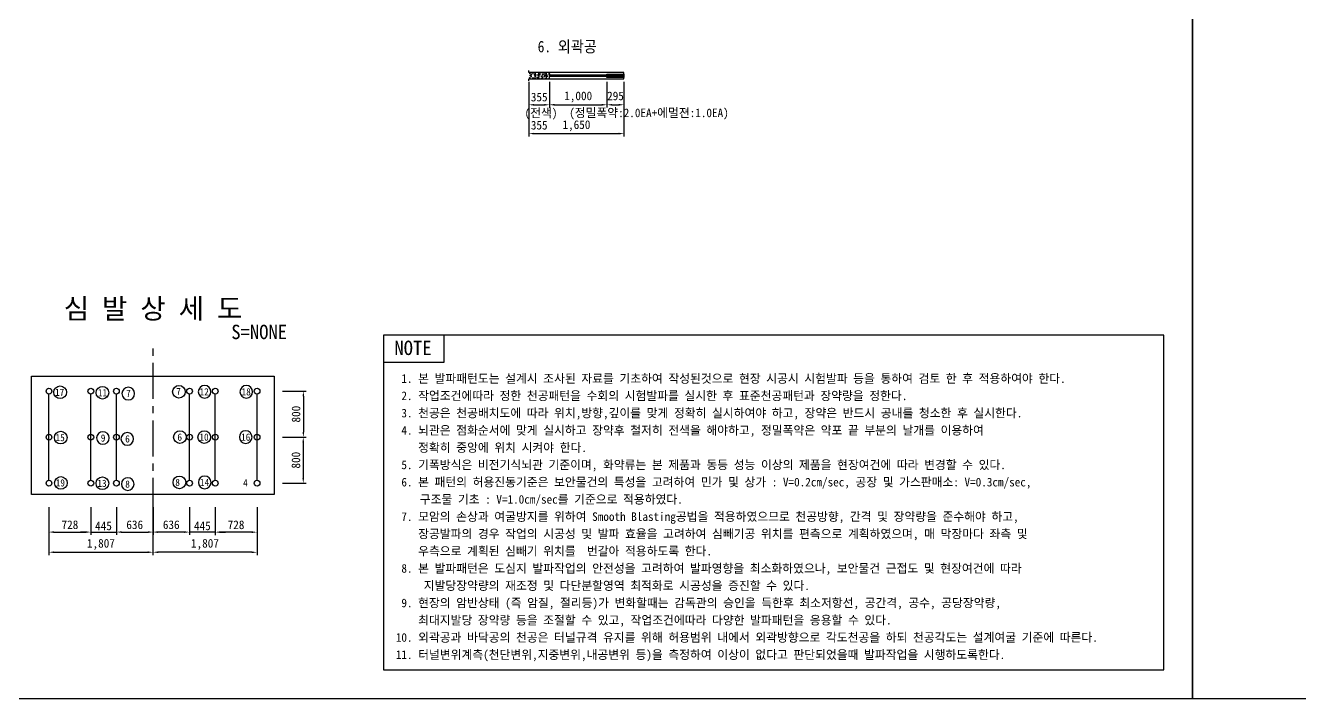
# Model space of a CAD drawing. Header units: millimetres. Extents: x -114429 to 52969, y -22900 to 28700.
# Drawn here: x -19021 to 3110, y -22900 to -11201 of the extents above; entities that cross this region are included whole.
import ezdxf
from ezdxf.enums import TextEntityAlignment as Align

# ---------------------------------------------------------------- set-up
doc = ezdxf.new("R2010")
doc.units = ezdxf.units.MM
doc.header["$LTSCALE"] = 500
doc.header["$PDMODE"] = 1
doc.linetypes.add('A-CENTR01', pattern=[2, 1.25, -0.25, 0.25, -0.25])
for name, color, linetype in [('CS-BLST', 4, 'Continuous'), ('CS-BLST-LIN1', 2, 'Continuous'), ('CS-BLST-PATT', 1, 'Continuous'), ('CS-BLST-TEX2', 3, 'Continuous'), ('CS-BLST-TEX3', 3, 'Continuous'), ('CS-CNTL', 1, 'A-CENTR01'), ('CS-DIMS', 1, 'Continuous'), ('CS-EXCV', 3, 'E-DIGLN01'), ('CS-LEAL', 1, 'Continuous'), ('CS-MISC', 2, 'Continuous'), ('CS-NOTE', 3, 'Continuous'), ('CS-SYMB', 2, 'Continuous'), ('CS-TABL', 3, 'Continuous'), ('CS-TEX1', 6, 'Continuous'), ('CS-TEX3', 6, 'Continuous'), ('CS-TEXT', 3, 'Continuous'), ('CX-PAPR', 2, 'Continuous')]:
    doc.layers.add(name, color=color, linetype=linetype)
doc.styles.add('굴림체', font='')
doc.styles.get('굴림체').set_extended_font_data('GulimChe')
doc.linetypes.add('E-DIGLN01', pattern='A,0.9,-0.2,[19,kscals.shx,S=0.1,R=180,X=0,Y=0],0.9', length=2)
doc.dimstyles.new('DIM01-50', dxfattribs={"dimscale": 50, "dimtxt": 3, "dimasz": 1.8, "dimexe": 1, "dimexo": 1, "dimgap": 1, "dimtad": 1, "dimdec": 0, "dimzin": 9, "dimdsep": 46, "dimlunit": 6, "dimtxsty": '굴림체', "dimcen": 2.5, "dimclrt": 3, "dimadec": 4, "dimazin": 0, "dimtfac": 1, "dimtdec": 0, "dimtmove": 2, "dimatfit": 3, "dimfxl": 1, "dimtolj": 1, "dimtzin": 0, "dimarcsym": 0})

# ---------------------------------------------------------------- blocks, each defined once
blk = doc.blocks.new('*D594')
at = {"layer": 'CS-DIMS', "color": 0, "lineweight": -2, "ltscale": 30, "transparency": 16777216}
for p, q in [((-10275, -12181), (-10275, -13131)), ((-8625, -12181), (-8625, -13131)), ((-10185, -13081), (-8715, -13081))]:
    blk.add_line(p, q, dxfattribs=at)
at = {"layer": 'CS-DIMS', "color": 0, "ltscale": 30, "transparency": 16777216}
for points in [[(-10185, -13066), (-10185, -13096), (-10275, -13081)], [(-8715, -13066), (-8715, -13096), (-8625, -13081)]]:
    blk.add_solid(points, dxfattribs=at)
at = {"layer": 'Defpoints', "color": 0, "ltscale": 30, "transparency": 16777216}
for p in [(-10275, -12131), (-8625, -12131), (-8625, -13081)]:
    blk.add_point(p, dxfattribs=at)
at = {"layer": 'CS-DIMS', "color": 3, "ltscale": 30, "transparency": 16777216, "insert": (-9450, -12945), "char_height": 150, "attachment_point": 5, "style": '굴림체'}
blk.add_mtext('\\A1;1,650', dxfattribs=at)
blk = doc.blocks.new('*D595')
at = {"layer": 'CS-DIMS', "color": 0, "lineweight": -2, "ltscale": 30, "transparency": 16777216}
for p, q in [((-10275, -12181), (-10275, -12631)), ((-9920, -12181), (-9920, -12631)), ((-10185, -12581), (-10010, -12581))]:
    blk.add_line(p, q, dxfattribs=at)
at = {"layer": 'CS-DIMS', "color": 0, "ltscale": 30, "transparency": 16777216}
for points in [[(-10185, -12566), (-10185, -12596), (-10275, -12581)], [(-10010, -12566), (-10010, -12596), (-9920, -12581)]]:
    blk.add_solid(points, dxfattribs=at)
at = {"layer": 'Defpoints', "color": 0, "ltscale": 30, "transparency": 16777216}
for p in [(-10275, -12131), (-9920, -12131), (-9920, -12581)]:
    blk.add_point(p, dxfattribs=at)
at = {"layer": 'CS-DIMS', "color": 3, "ltscale": 30, "transparency": 16777216, "insert": (-10097, -12936), "char_height": 150, "attachment_point": 5, "style": '굴림체'}
blk.add_mtext('\\A1;355', dxfattribs=at)
blk = doc.blocks.new('*D596')
at = {"layer": 'CS-DIMS', "color": 0, "lineweight": -2, "ltscale": 30, "transparency": 16777216}
for p, q in [((-10275, -12181), (-10275, -12630)), ((-9920, -12181), (-9920, -12630)), ((-10185, -12580), (-10010, -12580))]:
    blk.add_line(p, q, dxfattribs=at)
at = {"layer": 'CS-DIMS', "color": 0, "ltscale": 30, "transparency": 16777216}
for points in [[(-10185, -12565), (-10185, -12595), (-10275, -12580)], [(-10010, -12565), (-10010, -12595), (-9920, -12580)]]:
    blk.add_solid(points, dxfattribs=at)
at = {"layer": 'Defpoints', "color": 0, "ltscale": 30, "transparency": 16777216}
for p in [(-10275, -12131), (-9920, -12131), (-9920, -12580)]:
    blk.add_point(p, dxfattribs=at)
at = {"layer": 'CS-DIMS', "color": 3, "ltscale": 30, "transparency": 16777216, "insert": (-10097, -12447), "char_height": 150, "attachment_point": 5, "style": '굴림체'}
blk.add_mtext('\\A1;355', dxfattribs=at)
blk = doc.blocks.new('*D597')
at = {"layer": 'CS-DIMS', "color": 0, "lineweight": -2, "ltscale": 30, "transparency": 16777216}
for p, q in [((-9920, -12181), (-9920, -12630)), ((-8920, -12181), (-8920, -12630)), ((-9830, -12580), (-9010, -12580))]:
    blk.add_line(p, q, dxfattribs=at)
at = {"layer": 'CS-DIMS', "color": 0, "ltscale": 30, "transparency": 16777216}
for points in [[(-9830, -12565), (-9830, -12595), (-9920, -12580)], [(-9010, -12565), (-9010, -12595), (-8920, -12580)]]:
    blk.add_solid(points, dxfattribs=at)
at = {"layer": 'Defpoints', "color": 0, "ltscale": 30, "transparency": 16777216}
for p in [(-9920, -12131), (-8920, -12131), (-8920, -12580)]:
    blk.add_point(p, dxfattribs=at)
at = {"layer": 'CS-DIMS', "color": 3, "ltscale": 30, "transparency": 16777216, "insert": (-9420, -12444), "char_height": 150, "attachment_point": 5, "style": '굴림체'}
blk.add_mtext('\\A1;1,000', dxfattribs=at)
blk = doc.blocks.new('*D598')
at = {"layer": 'CS-DIMS', "color": 0, "lineweight": -2, "ltscale": 30, "transparency": 16777216}
for p, q in [((-8920, -12181), (-8920, -12630)), ((-8625, -12181), (-8625, -12630)), ((-8830, -12580), (-8715, -12580))]:
    blk.add_line(p, q, dxfattribs=at)
at = {"layer": 'CS-DIMS', "color": 0, "ltscale": 30, "transparency": 16777216}
for points in [[(-8830, -12565), (-8830, -12595), (-8920, -12580)], [(-8715, -12565), (-8715, -12595), (-8625, -12580)]]:
    blk.add_solid(points, dxfattribs=at)
at = {"layer": 'Defpoints', "color": 0, "ltscale": 30, "transparency": 16777216}
for p in [(-8920, -12131), (-8625, -12131), (-8625, -12580)]:
    blk.add_point(p, dxfattribs=at)
at = {"layer": 'CS-DIMS', "color": 3, "ltscale": 30, "transparency": 16777216, "insert": (-8772, -12427), "char_height": 150, "attachment_point": 5, "style": '굴림체'}
blk.add_mtext('\\A1;295', dxfattribs=at)
blk = doc.blocks.new('뉴마이트')
at = {"layer": 'CS-BLST-PATT'}
h = blk.add_hatch(dxfattribs=at)
h.set_pattern_fill('ANSI31', color=256, scale=5.824581, style=0)
h.set_pattern_definition([(45, (-765876.779, 225267.89), (-13.0765565, 13.0765565), [])])
h.paths.add_polyline_path([(0, 29), (0, -29), (295, -29), (295, 29)])
at = {"layer": 'CS-TABL'}
blk.add_lwpolyline([(0, 29), (295, 29), (295, -29), (0, -29)], close=True, dxfattribs=at)
blk = doc.blocks.new('text-cir')
at = {"layer": 'CS-LEAL', "color": 1}
blk.add_circle((0, 0), 110, dxfattribs=at)
blk = doc.blocks.new('*D533')
at = {"layer": 'CS-DIMS', "color": 0, "lineweight": -2, "transparency": 16777216}
for p, q in [((-14557, -18357), (-14146, -18357)), ((-14196, -18447), (-14196, -19067)), ((-14559, -19157), (-14146, -19157))]:
    blk.add_line(p, q, dxfattribs=at)
at = {"layer": 'CS-DIMS', "color": 0, "transparency": 16777216}
for points in [[(-14211, -18447), (-14181, -18447), (-14196, -18357)], [(-14211, -19067), (-14181, -19067), (-14196, -19157)]]:
    blk.add_solid(points, dxfattribs=at)
at = {"layer": 'Defpoints', "color": 0, "transparency": 16777216}
for p in [(-14607, -18357), (-14609, -19157), (-14196, -19157)]:
    blk.add_point(p, dxfattribs=at)
at = {"layer": 'CS-DIMS', "color": 3, "transparency": 16777216, "insert": (-14323, -18757), "char_height": 150, "attachment_point": 5, "rotation": 90, "style": '굴림체'}
blk.add_mtext('\\A1;800', dxfattribs=at)
blk = doc.blocks.new('*D534')
at = {"layer": 'CS-DIMS', "color": 0, "lineweight": -2, "transparency": 16777216}
for p, q in [((-14555, -17557), (-14144, -17557)), ((-14194, -17647), (-14194, -18267)), ((-14557, -18357), (-14144, -18357))]:
    blk.add_line(p, q, dxfattribs=at)
at = {"layer": 'CS-DIMS', "color": 0, "transparency": 16777216}
for points in [[(-14209, -17647), (-14179, -17647), (-14194, -17557)], [(-14209, -18267), (-14179, -18267), (-14194, -18357)]]:
    blk.add_solid(points, dxfattribs=at)
at = {"layer": 'Defpoints', "color": 0, "transparency": 16777216}
for p in [(-14605, -17557), (-14607, -18357), (-14194, -18357)]:
    blk.add_point(p, dxfattribs=at)
at = {"layer": 'CS-DIMS', "color": 3, "transparency": 16777216, "insert": (-14321, -17957), "char_height": 150, "attachment_point": 5, "rotation": 90, "style": '굴림체'}
blk.add_mtext('\\A1;800', dxfattribs=at)
blk = doc.blocks.new('*D535')
at = {"layer": 'CS-DIMS', "color": 0, "lineweight": -2, "transparency": 16777216}
for p, q in [((-17441, -19571), (-17441, -20057)), ((-16805, -19571), (-16805, -20057)), ((-17351, -20007), (-16895, -20007))]:
    blk.add_line(p, q, dxfattribs=at)
at = {"layer": 'CS-DIMS', "color": 0, "transparency": 16777216}
for points in [[(-17351, -19992), (-17351, -20022), (-17441, -20007)], [(-16895, -19992), (-16895, -20022), (-16805, -20007)]]:
    blk.add_solid(points, dxfattribs=at)
at = {"layer": 'Defpoints', "color": 0, "transparency": 16777216}
for p in [(-17441, -19521), (-16805, -19521), (-16805, -20007)]:
    blk.add_point(p, dxfattribs=at)
at = {"layer": 'CS-DIMS', "color": 3, "transparency": 16777216, "insert": (-17123, -19880), "char_height": 150, "attachment_point": 5, "style": '굴림체'}
blk.add_mtext('\\A1;636', dxfattribs=at)
blk = doc.blocks.new('*D536')
at = {"layer": 'CS-DIMS', "color": 0, "lineweight": -2, "transparency": 16777216}
for p, q in [((-17886, -19571), (-17886, -20057)), ((-17441, -19571), (-17441, -20057)), ((-17976, -20007), (-18066, -20007)), ((-17886, -20007), (-17441, -20007)), ((-17351, -20007), (-17261, -20007))]:
    blk.add_line(p, q, dxfattribs=at)
at = {"layer": 'CS-DIMS', "color": 0, "transparency": 16777216}
for points in [[(-17976, -19992), (-17976, -20022), (-17886, -20007)], [(-17351, -19992), (-17351, -20022), (-17441, -20007)]]:
    blk.add_solid(points, dxfattribs=at)
at = {"layer": 'Defpoints', "color": 0, "transparency": 16777216}
for p in [(-17886, -19521), (-17441, -19521), (-17441, -20007)]:
    blk.add_point(p, dxfattribs=at)
at = {"layer": 'CS-DIMS', "color": 3, "transparency": 16777216, "insert": (-17665, -19900), "char_height": 150, "attachment_point": 5, "style": '굴림체'}
blk.add_mtext('\\A1;445', dxfattribs=at)
blk = doc.blocks.new('*D537')
at = {"layer": 'CS-DIMS', "color": 0, "lineweight": -2, "transparency": 16777216}
for p, q in [((-18613, -19571), (-18613, -20057)), ((-17886, -19571), (-17886, -20057)), ((-18523, -20007), (-17976, -20007))]:
    blk.add_line(p, q, dxfattribs=at)
at = {"layer": 'CS-DIMS', "color": 0, "transparency": 16777216}
for points in [[(-18523, -19992), (-18523, -20022), (-18613, -20007)], [(-17976, -19992), (-17976, -20022), (-17886, -20007)]]:
    blk.add_solid(points, dxfattribs=at)
at = {"layer": 'Defpoints', "color": 0, "transparency": 16777216}
for p in [(-18613, -19521), (-17886, -19521), (-17886, -20007)]:
    blk.add_point(p, dxfattribs=at)
at = {"layer": 'CS-DIMS', "color": 3, "transparency": 16777216, "insert": (-18249, -19880), "char_height": 150, "attachment_point": 5, "style": '굴림체'}
blk.add_mtext('\\A1;728', dxfattribs=at)
blk = doc.blocks.new('*D538')
at = {"layer": 'CS-DIMS', "color": 0, "lineweight": -2, "transparency": 16777216}
for p, q in [((-18613, -19571), (-18613, -20407)), ((-16806, -19571), (-16806, -20407)), ((-18523, -20357), (-16896, -20357))]:
    blk.add_line(p, q, dxfattribs=at)
at = {"layer": 'CS-DIMS', "color": 0, "transparency": 16777216}
for points in [[(-18523, -20342), (-18523, -20372), (-18613, -20357)], [(-16896, -20342), (-16896, -20372), (-16806, -20357)]]:
    blk.add_solid(points, dxfattribs=at)
at = {"layer": 'Defpoints', "color": 0, "transparency": 16777216}
for p in [(-18613, -19521), (-16806, -19521), (-16806, -20357)]:
    blk.add_point(p, dxfattribs=at)
at = {"layer": 'CS-DIMS', "color": 3, "transparency": 16777216, "insert": (-17710, -20221), "char_height": 150, "attachment_point": 5, "style": '굴림체'}
blk.add_mtext('\\A1;1,807', dxfattribs=at)
blk = doc.blocks.new('*D539')
at = {"layer": 'CS-DIMS', "color": 0, "lineweight": -2, "transparency": 16777216}
for p, q in [((-16807, -19571), (-16807, -20057)), ((-16171, -19572), (-16172, -20057)), ((-16262, -20007), (-16717, -20007))]:
    blk.add_line(p, q, dxfattribs=at)
at = {"layer": 'CS-DIMS', "color": 0, "transparency": 16777216}
for points in [[(-16717, -19992), (-16717, -20022), (-16807, -20007)], [(-16262, -19992), (-16262, -20022), (-16172, -20007)]]:
    blk.add_solid(points, dxfattribs=at)
at = {"layer": 'Defpoints', "color": 0, "transparency": 16777216}
for p in [(-16807, -19521), (-16171, -19522), (-16807, -20007)]:
    blk.add_point(p, dxfattribs=at)
at = {"layer": 'CS-DIMS', "color": 3, "transparency": 16777216, "insert": (-16489, -19880), "char_height": 150, "attachment_point": 5, "rotation": 359.967, "style": '굴림체'}
blk.add_mtext('\\A1;636', dxfattribs=at)
blk = doc.blocks.new('*D540')
at = {"layer": 'CS-DIMS', "color": 0, "lineweight": -2, "transparency": 16777216}
for p, q in [((-16171, -19572), (-16172, -20057)), ((-15727, -19572), (-15727, -20058)), ((-16262, -20007), (-16352, -20007)), ((-15727, -20008), (-16172, -20007)), ((-15637, -20008), (-15547, -20008))]:
    blk.add_line(p, q, dxfattribs=at)
at = {"layer": 'CS-DIMS', "color": 0, "transparency": 16777216}
for points in [[(-16262, -19992), (-16262, -20022), (-16172, -20007)], [(-15637, -19993), (-15637, -20023), (-15727, -20008)]]:
    blk.add_solid(points, dxfattribs=at)
at = {"layer": 'Defpoints', "color": 0, "transparency": 16777216}
for p in [(-16171, -19522), (-15727, -19522), (-16172, -20007)]:
    blk.add_point(p, dxfattribs=at)
at = {"layer": 'CS-DIMS', "color": 3, "transparency": 16777216, "insert": (-15948, -19900), "char_height": 150, "attachment_point": 5, "rotation": 359.967, "style": '굴림체'}
blk.add_mtext('\\A1;445', dxfattribs=at)
blk = doc.blocks.new('*D541')
at = {"layer": 'CS-DIMS', "color": 0, "lineweight": -2, "transparency": 16777216}
for p, q in [((-15727, -19572), (-15727, -20058)), ((-14999, -19572), (-14999, -20058)), ((-15089, -20008), (-15637, -20008))]:
    blk.add_line(p, q, dxfattribs=at)
at = {"layer": 'CS-DIMS', "color": 0, "transparency": 16777216}
for points in [[(-15637, -19993), (-15637, -20023), (-15727, -20008)], [(-15089, -19993), (-15089, -20023), (-14999, -20008)]]:
    blk.add_solid(points, dxfattribs=at)
at = {"layer": 'Defpoints', "color": 0, "transparency": 16777216}
for p in [(-15727, -19522), (-14999, -19522), (-15727, -20008)]:
    blk.add_point(p, dxfattribs=at)
at = {"layer": 'CS-DIMS', "color": 3, "transparency": 16777216, "insert": (-15363, -19881), "char_height": 150, "attachment_point": 5, "rotation": 359.967, "style": '굴림체'}
blk.add_mtext('\\A1;728', dxfattribs=at)
blk = doc.blocks.new('*D542')
at = {"layer": 'CS-DIMS', "color": 0, "lineweight": -2, "transparency": 16777216}
for p, q in [((-16806, -19571), (-16806, -20407)), ((-14999, -19572), (-14999, -20408)), ((-15089, -20358), (-16716, -20357))]:
    blk.add_line(p, q, dxfattribs=at)
at = {"layer": 'CS-DIMS', "color": 0, "transparency": 16777216}
for points in [[(-16716, -20342), (-16716, -20372), (-16806, -20357)], [(-15089, -20343), (-15089, -20373), (-14999, -20358)]]:
    blk.add_solid(points, dxfattribs=at)
at = {"layer": 'Defpoints', "color": 0, "transparency": 16777216}
for p in [(-16806, -19521), (-14999, -19522), (-16806, -20357)]:
    blk.add_point(p, dxfattribs=at)
at = {"layer": 'CS-DIMS', "color": 3, "transparency": 16777216, "insert": (-15903, -20221), "char_height": 150, "attachment_point": 5, "rotation": 359.967, "style": '굴림체'}
blk.add_mtext('\\A1;1,807', dxfattribs=at)

msp = doc.modelspace()

# ---------------------------------------------------------------- hatches: boundary and pattern name
at = {"layer": 'CS-BLST-PATT'}
h = msp.add_hatch(dxfattribs=at)
h.set_pattern_fill('AR-CONC', color=256, scale=0.5, style=0)
h.set_pattern_definition([(50, (-384294, 8956.25), (91.092334, -7.969543), [9.525, -104.775]), (355, (-384294, 8956.25), (-17.621413, 95.528321), [7.62, -83.82]), (100.451, (-384286.41, 8955.58), (73.47125, 87.558344), [8.095, -89.045]), (46.1842, (-384294, 8981.65), (135.53952, -21.021164), [14.2875, -157.1625]), (96.6356, (-384282.7, 8979.9), (118.702117, 123.71278), [12.1425, -133.5675]), (351.184, (-384294, 8981.65), (118.702303, 123.71256), [11.43, -125.73]), (21, (-384281.3, 8975.3), (75.80744, -51.13276), [9.525, -104.775]), (326, (-384281.3, 8975.3), (30.901014, 92.093983), [7.62, -83.82]), (71.4514, (-384274.98, 8971.04), (106.708245, 40.961429), [8.095, -89.045]), (37.5, (-384294, 8956.247), (1.5443016, 42.2775194), [0, -82.804, 0, -85.09, 0, -84.1375]), (7.5, (-384294, 8956.247), (33.409831, 50.0902874), [0, -48.514, 0, -80.899, 0, -32.0675]), (327.5, (-384322.32, 8956.247), (67.7952976, -2.864372), [0, -31.75, 0, -99.06, 0, -131.445]), (317.5, (-384335.02, 8956.247), (74.064591, 12.7132455), [0, -41.275, 0, -65.786, 0, -93.345])])
h.paths.add_polyline_path([(-9919.8, -12020.9), (-10274.8, -12020.9), (-10274.8, -12130.9), (-9919.8, -12130.9)])
at = {"layer": 'CS-SYMB'}
h = msp.add_hatch(dxfattribs=at)
h.set_pattern_fill('LINE', color=256, scale=4.6, style=0)
h.set_pattern_definition([(0, (-2036122.293, 821277.653), (0, 14.605), [])])
h.paths.add_polyline_path([(-9419.8, -12090.4), (-9419.8, -12061.3), (-9919.8, -12061.3), (-9919.8, -12090.4)])
h = msp.add_hatch(dxfattribs=at)
h.set_pattern_fill('LINE', color=256, scale=4.6, style=0)
h.set_pattern_definition([(0, (-2035622.293, 821277.653), (0, 14.605), [])])
h.paths.add_polyline_path([(-8919.8, -12090.4), (-8919.8, -12061.3), (-9419.8, -12061.3), (-9419.8, -12090.4)])

# ---------------------------------------------------------------- linework, layer by layer
at = {"layer": 'CS-BLST'}
for centre in [(-18612.4, -17557.3), (-17885.5, -17557.3), (-17440.8, -17557.3), (-16169.7, -17557.3), (-15724.9, -17557.3), (-14998.1, -17557.3), (-18612.4, -18357.3), (-17885.5, -18357.3), (-17440.8, -18357.3), (-16169.7, -18357.3), (-15724.9, -18357.3), (-14998.1, -18357.3), (-18612.4, -19157.3), (-17885.5, -19157.3), (-17440.8, -19157.3), (-16169.7, -19157.3), (-15724.9, -19157.3), (-14998.1, -19157.3)]:
    msp.add_circle(centre, 50, dxfattribs=at)
at = {"layer": 'CS-BLST-LIN1'}
for points in [[(-18612.4, -19107.3), (-18612.4, -17607.3)], [(-17885.5, -19107.3), (-17885.5, -17607.3)], [(-17440.8, -19107.3), (-17440.8, -17607.3)], [(-16169.7, -19107.3), (-16169.7, -17607.3)], [(-15724.9, -19107.3), (-15724.9, -17607.3)], [(-14998.1, -19107.3), (-14998.1, -17607.3)]]:
    msp.add_lwpolyline(points, dxfattribs=at)
at = {"layer": 'CS-CNTL'}
msp.add_line((-16805.2, -19691.7), (-16805.2, -16760.3), dxfattribs=at)
at = {"layer": 'CS-EXCV'}
msp.add_lwpolyline([(-10274.8, -12165.8), (-10274.8, -12130.9), (-8624.8, -12130.9), (-8624.8, -12020.9), (-10274.8, -12020.9), (-10274.8, -11985.9)], dxfattribs=at)
at = {"layer": 'CS-MISC'}
msp.add_lwpolyline([(-18917.9, -17299.2), (-14702.2, -17299.2), (-14702.2, -19354.1), (-18917.9, -19354.1)], close=True, dxfattribs=at)
at = {"layer": 'CS-NOTE'}
for points in [[(-12802.3, -22400), (750, -22400), (750, -16583), (-12802.3, -16583), (-12802.3, -22400)], [(-11752.3, -16583), (-11752.3, -17058), (-12802.3, -17058)]]:
    msp.add_lwpolyline(points, dxfattribs=at)
at = {"layer": 'CS-SYMB'}
msp.add_line((-9919.8, -12130.9), (-9919.8, -12020.9), dxfattribs=at)
for points in [[(-9919.8, -12061.3), (-9419.8, -12061.3), (-9419.8, -12090.4), (-9919.8, -12090.4)], [(-9419.8, -12061.3), (-8919.8, -12061.3), (-8919.8, -12090.4), (-9419.8, -12090.4)]]:
    msp.add_lwpolyline(points, close=True, dxfattribs=at)
at = {"layer": 'CX-PAPR'}
for points in [[(-38550, -22900), (1250, -22900), (1250, 2900), (-38550, 2900)], [(1250, -22900), (41050, -22900), (41050, 2900), (1250, 2900)]]:
    msp.add_lwpolyline(points, close=True, dxfattribs=at)

# ---------------------------------------------------------------- block references
at = {"layer": 'CS-BLST'}
msp.add_blockref('뉴마이트', (-8919.8, -12075.9), dxfattribs=at)
at = {"layer": 'CS-BLST-TEX2'}
for p in [(-18418.3, -17576.6), (-17683, -17584), (-16354.5, -17569.1), (-18409.3, -18364.1), (-16337.3, -18356.6), (-15915.6, -18356.6), (-18406.6, -19151.7), (-17684.1, -19159.2), (-16346.8, -19143)]:
    msp.add_blockref('text-cir', p, dxfattribs=at)
at = {"layer": 'CS-BLST-TEX2', "xscale": -1}
for p in [(-15909.3, -17569.1), (-15185.2, -17569.1), (-17235.7, -17599), (-17676.7, -18371.6), (-17252.9, -18386.5), (-15194.2, -18356.6), (-17243.4, -19172.8), (-15908.2, -19144.3)]:
    msp.add_blockref('text-cir', p, dxfattribs=at)

# ---------------------------------------------------------------- texts
at = {"layer": 'CS-BLST-TEX2', "style": '굴림체'}
for s, p in [('17', (-18427.7, -17576.6)), ('11', (-17681.9, -17584)), ('7', (-17231.6, -17594.1)), ('7', (-16362.2, -17564.2)), ('12', (-15916.5, -17569.1)), ('18', (-15187.2, -17569.1)), ('15', (-18418.8, -18364.1)), ('9', (-17672.6, -18371.6)), ('6', (-17248.8, -18386.5)), ('6', (-16341.6, -18356.6)), ('10', (-15919.8, -18356.6)), ('16', (-15196.3, -18356.6)), ('19', (-18416, -19151.7)), ('13', (-17692.3, -19159.2)), ('8', (-17247.2, -19172.8)), ('8', (-16378.2, -19143)), ('14', (-15910.1, -19144.3)), ('4', (-15200.1, -19151.7))]:
    msp.add_text(s, height=125, dxfattribs=at).set_placement(p, align=Align.MIDDLE_CENTER)
at = {"layer": 'CS-BLST-TEX3', "style": '굴림체'}
for s, p in [('(전색)', (-10065.8, -12798)), ('(정밀폭약:2.0EA+에멀젼:1.0EA)', (-8190.5, -12795))]:
    msp.add_text(s, height=150, dxfattribs=at).set_placement(p, align=Align.CENTER)
at = {"layer": 'CS-NOTE', "style": '굴림체'}
for s, height, p in [('NOTE', 250, (-12612.7, -16930.1)), (' 1. 본 발파패턴도는 설계시 조사된 자료를 기초하여 작성된것으로 현장 시공시 시험발파 등을 통하여 검토 한 후 적용하여야 한다.', 150, (-12588.1, -17413.3)), (' 2. 작업조건에따라 정한 천공패턴을 수회의 시험발파를 실시한 후 표준천공패턴과 장약량을 정한다.', 150, (-12588.1, -17713.3)), (' 3. 천공은 천공배치도에 따라 위치,방향,깊이를 맞게 정확히 실시하여야 하고, 장약은 반드시 공내를 청소한 후 실시한다.', 150, (-12588.1, -18013.3)), (' 4. 뇌관은 점화순서에 맞게 실시하고 장약후 철저히 전색을 해야하고, 정밀폭약은 약포 끝 부분의 날개를 이용하여', 150, (-12588.1, -18313.3)), ('    정확히 중앙에 위치 시켜야 한다.', 150, (-12588.1, -18613.3)), (' 5. 기폭방식은 비전기식뇌관 기준이며, 화약류는 본 제품과 동등 성능 이상의 제품을 현장여건에 따라 변경할 수 있다.', 150, (-12588.1, -18913.3)), (' 6. 본 패턴의 허용진동기준은 보안물건의 특성을 고려하여 민가 및 상가 : V=0.2cm/sec, 공장 및 가스판매소: V=0.3cm/sec, ', 150, (-12588.1, -19213.3)), ('    구조물 기초 : V=1.0cm/sec를 기준으로 적용하였다.', 150, (-12558.5, -19513.3)), (' 7. 모암의 손상과 여굴방지를 위하여 Smooth Blasting공법을 적용하였으므로 천공방향, 간격 및 장약량을 준수해야 하고,', 150, (-12588.1, -19813.3)), ('    장공발파의 경우 작업의 시공성 및 발파 효율을 고려하여 심빼기공 위치를 편측으로 계획하였으며, 매 막장마다 좌측 및', 150, (-12588.1, -20113.3)), ('    우측으로 계획된 심빼기 위치를  번갈아 적용하도록 한다.', 150, (-12588.1, -20413.3)), (' 8. 본 발파패턴은 도심지 발파작업의 안전성을 고려하여 발파영향을 최소화하였으나, 보안물건 근접도 및 현장여건에 따라', 150, (-12588.1, -20713.3)), ('     지발당장약량의 재조정 및 다단분할영역 최적화로 시공성을 증진할 수 있다.', 150, (-12588.1, -21013.3)), (' 9. 현장의 암반상태 (즉 암질, 절리등)가 변화할때는 감독관의 승인을 득한후 최소저항선, 공간격, 공수, 공당장약량,', 150, (-12588.1, -21313.3)), ('    최대지발당 장약량 등을 조절할 수 있고, 작업조건에따라 다양한 발파패턴을 응용할 수 있다. ', 150, (-12588.1, -21613.3)), ('10. 외곽공과 바닥공의 천공은 터널규격 유지를 위해 허용범위 내에서 외곽방향으로 각도천공을 하되 천공각도는 설계여굴 기준에 따른다.', 150, (-12588.1, -21913.3)), ('11. 터널변위계측(천단변위,지중변위,내공변위 등)을 측정하여 이상이 없다고 판단되었을때 발파작업을 시행하도록한다.', 150, (-12588.1, -22213.3))]:
    msp.add_text(s, height=height, dxfattribs=at).set_placement(p)
at = {"layer": 'CS-TEX1', "style": '굴림체'}
msp.add_text('심 발 상 세 도', height=350, dxfattribs=at).set_placement((-16805.2, -16118.4), align=Align.MIDDLE)
at = {"layer": 'CS-TEX3', "style": '굴림체', "width": 0.9}
msp.add_text('6. 외곽공', height=200, dxfattribs=at).set_placement((-9610.2, -11668), align=Align.CENTER)
at = {"layer": 'CS-TEXT', "style": '굴림체'}
msp.add_text('S=NONE', height=250, dxfattribs=at).set_placement((-15445.7, -16653.2))

# ---------------------------------------------------------------- dimensions: what is measured, and where the dimension line sits
at = {"layer": 'CS-DIMS', "ltscale": 30}
for base, p1, p2, picture, middle in [((-8624.8, -13081.4), (-10274.8, -12130.9), (-8624.8, -12130.9), '*D594', (-9449.8, -12945.3)), ((-9919.8, -12580.9), (-10274.8, -12130.9), (-9919.8, -12130.9), '*D595', (-10097.3, -12935.9)), ((-8919.8, -12580.3), (-9919.8, -12130.9), (-8919.8, -12130.9), '*D597', (-9419.8, -12444.2))]:
    dim = msp.add_linear_dim(base=base, p1=p1, p2=p2, dimstyle='DIM01-50', dxfattribs=at)
    dim.commit()
    dim.dimension.update_dxf_attribs({"geometry": picture, "text_midpoint": middle})
for base, p1, p2, picture, middle in [((-9919.8, -12580.3), (-10274.8, -12130.9), (-9919.8, -12130.9), '*D596', (-10097.3, -12446.9)), ((-8624.8, -12580.3), (-8919.8, -12130.9), (-8624.8, -12130.9), '*D598', (-8772.3, -12427.1))]:
    dim = msp.add_linear_dim(base=base, p1=p1, p2=p2, dimstyle='DIM01-50', dxfattribs=at)
    dim.commit()
    dim.dimension.update_dxf_attribs({"geometry": picture, "text_midpoint": middle, "dimtype": 160})
at = {"layer": 'CS-DIMS'}
for base, p1, p2, angle, picture, middle in [((-14194, -18357.3), (-14605.1, -17557.3), (-14607.1, -18357.3), 90, '*D534', (-14320.7, -17957.3)), ((-14196, -19157.3), (-14607.1, -18357.3), (-14609.1, -19157.3), 90, '*D533', (-14322.7, -18757.3)), ((-16807.1, -20006.9), (-16171.3, -19521.6), (-16806.8, -19521.2), 179.96701, '*D539', (-16489.2, -19880.4)), ((-16806.3, -20356.8), (-14998.7, -19522.2), (-16805.8, -19521.2), 179.96701, '*D542', (-15902.6, -20221.2)), ((-15726.8, -20007.5), (-14998.7, -19522.2), (-15726.5, -19521.8), 179.96701, '*D541', (-15362.8, -19880.8))]:
    dim = msp.add_linear_dim(base=base, p1=p1, p2=p2, angle=angle, dimstyle='DIM01-50', dxfattribs=at)
    dim.commit()
    dim.dimension.update_dxf_attribs({"geometry": picture, "text_midpoint": middle})
for base, p1, p2, picture, middle in [((-17885.5, -20006.9), (-18613.4, -19521.2), (-17885.5, -19521.2), '*D537', (-18249.5, -19880)), ((-16806.3, -20356.8), (-18613.4, -19521.2), (-16806.3, -19521.2), '*D538', (-17709.8, -20220.7)), ((-16805.2, -20006.9), (-17440.8, -19521.2), (-16805.2, -19521.2), '*D535', (-17123, -19880.2))]:
    dim = msp.add_linear_dim(base=base, p1=p1, p2=p2, dimstyle='DIM01-50', dxfattribs=at)
    dim.commit()
    dim.dimension.update_dxf_attribs({"geometry": picture, "text_midpoint": middle})
dim = msp.add_linear_dim(base=(-17440.8, -20006.9), p1=(-17885.5, -19521.2), p2=(-17440.8, -19521.2), dimstyle='DIM01-50', dxfattribs=at)
dim.commit()
dim.dimension.update_dxf_attribs({"geometry": '*D536', "text_midpoint": (-17664.5, -19899.6), "dimtype": 160})
dim = msp.add_linear_dim(base=(-16171.5, -20007.3), p1=(-15726.5, -19521.8), p2=(-16171.3, -19521.6), angle=179.96701, dimstyle='DIM01-50', dxfattribs=at)
dim.commit()
dim.dimension.update_dxf_attribs({"geometry": '*D540', "text_midpoint": (-15947.7, -19900.1), "dimtype": 160})

doc.saveas('drawing.dxf')
